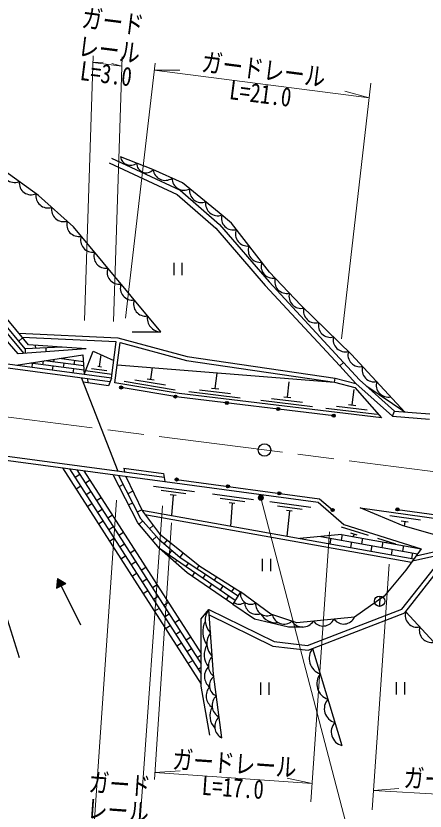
# Model space of a CAD drawing. Units: millimetres at full size, sheet at 1:1000; details may follow other scales. Extents: x 40000 to 680000, y 20000 to 380000.
# Drawn here: x 243513 to 282988, y 244046 to 320810 of the extents above; entities that cross this region are included whole.
import ezdxf
from ezdxf.enums import TextEntityAlignment as Align

# ---------------------------------------------------------------- set-up
doc = ezdxf.new("R2010")
doc.units = ezdxf.units.MM
doc.header["$LTSCALE"] = 1000
doc.linetypes.add('CHAIN', pattern=[18.5, 12, -1.5, 3.5, -1.5])
doc.linetypes.add('DASHED', pattern=[7.5, 6, -1.5])
for name, color, linetype, lineweight in [('M-BGD', 7, 'Continuous', 25), ('M-BMK', 2, 'CHAIN', 13), ('M-BMK-SRVR', 3, 'Continuous', 25), ('M-STR-HTXT', 7, 'Continuous', 13), ('M-STR-STR1', 1, 'Continuous', 25)]:
    doc.layers.add(name, color=color, linetype=linetype, lineweight=lineweight)
doc.styles.add('ＭＳ ゴシック', font='')
doc.styles.get('ＭＳ ゴシック').set_extended_font_data('MS Gothic')

msp = doc.modelspace()

# ---------------------------------------------------------------- hatches: boundary and pattern name
at = {"layer": 'M-BGD'}
for points in [[(253813, 284914, -1), (253517, 284963, -1)], [(259044, 284038, -1), (258748, 284088, -1)], [(264007, 283433, -1), (263709, 283469, -1)], [(268971, 282836, -1), (268673, 282872, -1)], [(274317, 282193, -1), (274019, 282228, -1)], [(258864, 276054, -1), (259164, 276054, -1)], [(263821, 275408, -1), (264118, 275368, -1)], [(268776, 274742, -1), (269074, 274702, -1)], [(280181, 273193, -1), (280478, 273152, -1)], [(273950, 273214, -1), (274177, 273018, -1)], [(248338, 266008), (247537, 266507), (247440, 265569)]]:
    msp.add_hatch(color=256, dxfattribs=at).paths.add_polyline_path(points)
at = {"layer": 'M-STR-HTXT'}
msp.add_hatch(color=256, dxfattribs=at).paths.add_polyline_path([(267369, 274419, -0.41421), (267269, 274080, -0.41421), (266930, 274180, -1)])

# ---------------------------------------------------------------- linework, layer by layer
at = {"layer": 'M-BGD'}
for p, q in [((258733, 296974), (258733, 295774)), ((259533, 296974), (259533, 295774)), ((254737, 290321), (257480, 290307)), ((243785, 289418), (244151, 289722)), ((244450, 288234), (244429, 288660)), ((245428, 288709), (245414, 288997)), ((246445, 288386), (246427, 288758)), ((247426, 288807), (247423, 288865)), ((251581, 286962), (251733, 288097)), ((250083, 286607), (244926, 287297)), ((245074, 286874), (245127, 287270)), ((246118, 287138), (246166, 287493)), ((250054, 287015), (246311, 287516)), ((247163, 287402), (247197, 287655)), ((250026, 287422), (247695, 287734)), ((248101, 286873), (248154, 287269)), ((248207, 287666), (248227, 287818)), ((249145, 287136), (249198, 287533)), ((253294, 287137), (274234, 285441)), ((275115, 287367), (274748, 287028)), ((247057, 286609), (247110, 287005)), ((249039, 286344), (249092, 286740)), ((252766, 286198), (250238, 286536)), ((250798, 286764), (252285, 286565)), ((251408, 286985), (251755, 286939)), ((256516, 285729), (256706, 286861)), ((262746, 284844), (262925, 286333)), ((254987, 285680), (257946, 285185)), ((256171, 285787), (256862, 285671)), ((274234, 285441), (274313, 285834)), ((253952, 285550), (258883, 284724)), ((262398, 284885), (263093, 284802)), ((269701, 284007), (269880, 285496)), ((276223, 284938), (278787, 282007)), ((281040, 282571), (277378, 285047)), ((260192, 284546), (265156, 283949)), ((261221, 284725), (264199, 284367)), ((269354, 284049), (270049, 283965)), ((275954, 283255), (276133, 284744)), ((267148, 283710), (272112, 283113)), ((268176, 283888), (271155, 283530)), ((275607, 283296), (276302, 283213)), ((273401, 282958), (278365, 282360)), ((274429, 283136), (277408, 282778)), ((279833, 282162), (280041, 282648)), ((247994, 277183), (261376, 256301)), ((248687, 277090), (261376, 257290)), ((249676, 276535), (249227, 276248)), ((249380, 276996), (261376, 258278)), ((250074, 276903), (261376, 259266)), ((250664, 275981), (250215, 275693)), ((249766, 275406), (249317, 275118)), ((250755, 274852), (250306, 274564)), ((253856, 275565), (253492, 275379)), ((254800, 274925), (254311, 274675)), ((260746, 274863), (256781, 275396)), ((259913, 274672), (257534, 274992)), ((251743, 274297), (251294, 274010)), ((258961, 274497), (258406, 274572)), ((258684, 274535), (258527, 272581)), ((266431, 274098), (262467, 274631)), ((265599, 273908), (263220, 274227)), ((250845, 273722), (250396, 273434)), ((254766, 273785), (254400, 273598)), ((264647, 273733), (264092, 273808)), ((264369, 273770), (264201, 271565)), ((271962, 273364), (267998, 273897)), ((271129, 273173), (268750, 273493)), ((251834, 273168), (251385, 272880)), ((252823, 272613), (252374, 272326)), ((255652, 273114), (255221, 272894)), ((255661, 273095), (281917, 268397)), ((255939, 272690), (281691, 268081)), ((270177, 272999), (269622, 273073)), ((269900, 273036), (269665, 270595)), ((282559, 272144), (279587, 272559)), ((280330, 273172), (297723, 270741)), ((251925, 272038), (251475, 271750)), ((255747, 272052), (255397, 271739)), ((281370, 271947), (280677, 272043)), ((281023, 271995), (280962, 271557)), ((252913, 271484), (252464, 271196)), ((256761, 271616), (256412, 271305)), ((277513, 270659), (274938, 271470)), ((253004, 270354), (252555, 270066)), ((253902, 270930), (253453, 270642)), ((257078, 270559), (256688, 270212)), ((258104, 270224), (257806, 269877)), ((274927, 270743), (270916, 270365)), ((272922, 270554), (282266, 268882)), ((273906, 270378), (273811, 269847)), ((274985, 270732), (274890, 270202)), ((274927, 270743), (282614, 269367)), ((276436, 270683), (275835, 270873)), ((276135, 270778), (276060, 270540)), ((276954, 270380), (276859, 269849)), ((280161, 269825), (278444, 270365)), ((253992, 269800), (253543, 269512)), ((275875, 270025), (275780, 269495)), ((277843, 269673), (277748, 269143)), ((278923, 270028), (278828, 269497)), ((279303, 270095), (279262, 269967)), ((280891, 269675), (280796, 269145)), ((254981, 269246), (254532, 268958)), ((264665, 264388), (257376, 269399)), ((258565, 269226), (258218, 268820)), ((259659, 268965), (259325, 268575)), ((279812, 269321), (279717, 268790)), ((281781, 268969), (281686, 268438)), ((254083, 268670), (253634, 268382)), ((255071, 268116), (254622, 267828)), ((259046, 268250), (258889, 268067)), ((260153, 268016), (259913, 267655)), ((267286, 268404), (267286, 267204)), ((268086, 268404), (268086, 267204)), ((256060, 267562), (255611, 267274)), ((261172, 267741), (260986, 267462)), ((247537, 266507), (247440, 265569)), ((247537, 266507), (248338, 266008)), ((255162, 266986), (254713, 266698)), ((256151, 266432), (255701, 266144)), ((260737, 267088), (260502, 266734)), ((261819, 266909), (261561, 266522)), ((262860, 266668), (262652, 266355)), ((247440, 265569), (248338, 266008)), ((247889, 265788), (249735, 262016)), ((257139, 265878), (256690, 265590)), ((262386, 265955), (262152, 265603)), ((263484, 265802), (263210, 265389)), ((264554, 265605), (264317, 265248)), ((256241, 265302), (255792, 265015)), ((265181, 265211), (264442, 264033)), ((257230, 264748), (256781, 264460)), ((258218, 264194), (257769, 263906)), ((264034, 264822), (263801, 264472)), ((278613, 264810), (278592, 263810)), ((257320, 263618), (256871, 263331)), ((258309, 263064), (257860, 262777)), ((258399, 261935), (257950, 261647)), ((259297, 262510), (258848, 262222)), ((259388, 261380), (258939, 261093)), ((259478, 260251), (259029, 259963)), ((260376, 260826), (259927, 260538)), ((260467, 259697), (260018, 259409)), ((272137, 259744), (274961, 250381)), ((261376, 259091), (261007, 258855)), ((260558, 258567), (260108, 258279)), ((261376, 257904), (261097, 257725)), ((267107, 256454), (267107, 255254)), ((267907, 256454), (267907, 255254)), ((280200, 256502), (280200, 255302)), ((281000, 256502), (281000, 255302))]:
    msp.add_line(p, q, dxfattribs=at)
at = {"layer": 'M-BGD', "linetype": 'DASHED'}
for p, q in [((274313, 285834), (276321, 285326)), ((274234, 285441), (276223, 284938)), ((280041, 282648), (283444, 282388)), ((279833, 282162), (283405, 281889)), ((282138, 268704), (285397, 269445)), ((281786, 268213), (285004, 268945))]:
    msp.add_line(p, q, dxfattribs=at)
at = {"layer": 'M-BGD'}
for points in [[(250278, 288678), (244713, 289043), (238590, 296443), (237018, 297988), (233416, 300421), (223242, 306683), (218315, 310778), (215276, 312791)], [(250278, 288678), (243732, 288179), (236369, 296641), (230613, 300698), (222308, 305475), (217138, 310387), (214662, 312266)], [(257480, 290307), (249066, 300462), (245694, 303469), (238369, 308743)], [(252734, 307069), (259348, 304003), (263165, 300667), (267940, 295126), (275115, 287367)], [(281040, 282571), (275899, 288122), (270997, 292893), (267981, 296070), (264306, 300786), (263125, 301799), (259600, 304683), (256720, 305980), (253606, 307201)], [(221898, 306486), (223101, 305536), (232159, 300073), (236479, 297153), (240654, 292542), (244281, 288221)], [(247937, 288832), (244415, 288659), (239816, 294198), (236723, 297548), (232142, 300544), (227229, 303580), (222982, 306180), (222215, 306819)], [(252524, 306616), (259072, 303579), (262810, 300314), (267567, 294793), (274748, 287028)], [(243779, 290172), (253334, 289748), (260042, 287941), (274313, 285834)], [(252719, 285851), (253185, 289354), (244123, 289756)], [(253062, 285394), (253577, 289268), (259960, 287549), (274234, 285441)], [(243541, 287079), (249979, 288094), (250112, 286200)], [(250112, 286200), (250952, 288443), (252946, 287559)], [(278787, 282007), (259277, 284354), (253062, 285394)], [(274168, 282211), (259227, 284008), (253665, 284939)], [(230363, 279553), (231737, 278337), (236431, 273079), (238611, 270115), (240665, 266799), (242376, 263501), (243813, 258858)], [(264442, 264033), (260050, 267044), (257376, 269399), (255274, 271885), (252910, 276522)], [(253401, 276456), (255524, 272301), (257300, 270310), (259369, 268537), (264943, 264832)], [(254126, 276358), (255712, 272986), (257374, 270815), (261247, 267680), (265181, 265211)], [(257865, 275856), (272663, 273866), (275141, 271720), (282614, 269367)], [(259014, 276054), (272813, 274199), (274064, 273116)], [(284502, 268309), (285941, 270134), (280882, 271580), (276726, 273323)], [(276726, 273323), (298349, 270300), (299625, 268677), (300697, 268491), (305505, 265537)], [(262127, 263521), (268442, 260409), (271651, 260039), (280751, 263548), (284502, 268309), (286420, 269040)], [(262165, 263001), (268313, 259971), (271710, 259579), (281028, 263173), (284778, 267932), (286981, 268772)], [(282614, 269367), (281130, 267299), (279033, 264809), (276189, 262775)], [(276189, 262775), (270625, 262236), (268113, 263045), (265181, 265211)], [(262209, 251384), (261376, 256113), (261376, 262608), (262127, 263521)], [(263367, 251117), (262582, 257266), (262127, 263521)], [(264442, 264033), (266515, 262612), (269823, 261849), (271217, 261819)], [(291329, 249866), (289790, 252625), (285384, 258694), (281118, 263286)]]:
    msp.add_lwpolyline(points, dxfattribs=at)
at = {"layer": 'M-BGD', "linetype": 'DASHED'}
for points in [[(275115, 287367), (276673, 285682), (280041, 282648)], [(274748, 287028), (276321, 285326), (279833, 282162)]]:
    msp.add_lwpolyline(points, dxfattribs=at)
at = {"layer": 'M-BGD'}
for centre, radius in [((253665, 284939), 150), ((258896, 284063), 150), ((263858, 283451), 150), ((268822, 282854), 150), ((274168, 282211), 150), ((259014, 276054), 150), ((263970, 275388), 150), ((268925, 274722), 150), ((280330, 273172), 150), ((274064, 273116), 150), ((278603, 264310), 500)]:
    msp.add_circle(centre, radius, dxfattribs=at)
for centre, radius, start, end in [((254566, 307358), 973, 189.3037, 307.88162), ((256079, 306587), 916, 179.81412, 317.25634), ((243394, 306099), 1362, 179.7184, 288.77454), ((257905, 306092), 1160, 186.24765, 305.27727), ((244988, 304703), 1160, 174.73166, 293.76128), ((259721, 305129), 1146, 179.2356, 299.10779), ((261425, 303950), 1160, 171.20028, 290.2299), ((246595, 303432), 1159, 169.59801, 288.69509), ((262972, 302680), 1160, 170.98273, 290.01601), ((248105, 302107), 1160, 168.75296, 287.78258), ((249568, 300674), 1156, 163.49454, 282.7944), ((264484, 301296), 1152, 165.24595, 284.74272), ((265856, 299755), 1160, 158.40864, 277.43826), ((250915, 299153), 1160, 160.12854, 279.15816), ((252191, 297613), 1160, 160.12854, 279.15816), ((267085, 298177), 1160, 158.40864, 277.43826), ((253467, 296073), 1160, 160.12854, 279.15816), ((268328, 296641), 1158, 160.5503, 279.692), ((254743, 294532), 1160, 160.12854, 279.15816), ((269638, 295179), 1160, 163.99462, 283.02424), ((271018, 293737), 1160, 164.45034, 283.49254), ((256019, 292992), 1160, 160.12854, 279.15816), ((272415, 292334), 1160, 166.26688, 285.29651), ((257520, 291639), 1333, 171.041, 268.24571), ((273849, 290939), 1160, 166.26688, 285.29651), ((275282, 289544), 1160, 166.26688, 285.29651), ((276703, 288104), 1160, 163.924, 282.97625), ((278075, 286640), 1160, 163.29014, 282.31976), ((279434, 285172), 1160, 163.29014, 282.31976), ((266176, 265024), 1012, 169.3359, 297.74879), ((265056, 264844), 819, 231.63759, 309.30795), ((266754, 264222), 1180, 180.59669, 287.79553), ((267759, 264013), 1118, 174.05997, 295.55424), ((263483, 262479), 1710, 142.45258, 225.86132), ((268596, 263915), 1691, 208.85866, 277.56194), ((269374, 263258), 1160, 192.62761, 311.65723), ((273146, 263072), 1160, 216.024, 335.05362), ((275137, 263265), 1160, 216.024, 335.05362), ((282230, 262954), 1160, 163.38027, 282.40989), ((263686, 261353), 2156, 152.30486, 216.00905), ((271177, 263034), 1216, 211.95149, 327.98559), ((283591, 261489), 1160, 163.38027, 282.40989), ((263648, 260210), 1710, 142.45258, 225.86132), ((263498, 259130), 1825, 148.43539, 219.28572), ((273390, 258784), 1579, 142.55064, 251.02547), ((263363, 258076), 1282, 134.94939, 234.10054), ((263006, 257047), 1306, 134.79135, 231.14664), ((274130, 256331), 1579, 142.55064, 251.02547), ((263266, 256168), 1089, 126.96615, 247.57412), ((263180, 255168), 1315, 139.08201, 236.22311), ((263689, 254233), 1251, 132.10747, 242.43281), ((274617, 253924), 1355, 137.58822, 255.98788), ((263932, 253237), 1704, 150.52274, 224.01647), ((263920, 252208), 1223, 131.44403, 243.09624), ((275289, 251696), 1355, 137.58822, 255.98788)]:
    msp.add_arc(centre, radius, start, end, dxfattribs=at)
at = {"layer": 'M-BMK'}
msp.add_lwpolyline([(202277, 287273), (307728, 273744), (319730, 272693), (328309, 272526), (337355, 273015), (341566, 273560)], dxfattribs=at)
at = {"layer": 'M-BMK-SRVR'}
msp.add_circle((267491, 278906), 600, dxfattribs=at)
at = {"layer": 'M-STR-HTXT'}
for p, q in [((250124, 291410), (250960, 316956)), ((250939, 316317), (251921, 316328)), ((250939, 316317), (253729, 315959)), ((252923, 291318), (253759, 316865)), ((253729, 315959), (252782, 316218)), ((254086, 291635), (256939, 316250)), ((256859, 315557), (259314, 315587)), ((256859, 315557), (277603, 312896)), ((274935, 289648), (277765, 314306)), ((277603, 312896), (275235, 313544)), ((250997, 241962), (253212, 274056)), ((267149, 274300), (275313, 243044)), ((257643, 273513), (255396, 241697)), ((256881, 247102), (258536, 271882)), ((271972, 244934), (273781, 271002)), ((277895, 244163), (279527, 267897)), ((256926, 247767), (259375, 247940)), ((256926, 247767), (272095, 246714)), ((272095, 246714), (269693, 247223)), ((278024, 246036), (280470, 246241)), ((278024, 246036), (295650, 245045))]:
    msp.add_line(p, q, dxfattribs=at)
msp.add_circle((267149, 274300), 250, dxfattribs=at)
at = {"layer": 'M-STR-STR1'}
for p, q in [((252719, 285851), (209478, 291635)), ((252578, 285475), (209500, 291237)), ((249849, 285840), (253336, 276873)), ((250420, 285764), (250451, 285386)), ((252719, 285851), (252433, 285087)), ((252433, 285087), (249999, 285455)), ((253912, 277158), (253978, 276786)), ((253912, 277158), (257746, 276643)), ((257746, 276643), (257865, 275856))]:
    msp.add_line(p, q, dxfattribs=at)
for points in [[(214868, 282163), (217414, 281703), (257803, 276272)], [(214889, 281749), (217351, 281303), (257865, 275856)]]:
    msp.add_lwpolyline(points, dxfattribs=at)

# ---------------------------------------------------------------- texts
at = {"layer": 'M-STR-HTXT', "style": 'ＭＳ ゴシック', "width": 0.8}
for s, rotation, p in [('ガード', 352.689, (252685, 318822)), ('レール', 352.689, (252328, 316087)), ('ガードレール', 352.689, (267225, 314175)), ('ガードレール', 356.029, (264507, 247189)), ('ガードレール', 356.782, (286834, 245490)), ('ガード', 355.96, (253424, 245186)), ('レール', 355.96, (253253, 242639))]:
    msp.add_text(s, height=1833, rotation=rotation, dxfattribs=at).set_placement(p, align=Align.BOTTOM_CENTER)
for s, rotation, p in [('L=3.0', 352.689, (252334, 316138)), ('L=21.0', 352.689, (267231, 314226)), ('L=17.0', 356.029, (264510, 247241))]:
    msp.add_text(s, height=1833, rotation=rotation, dxfattribs=at).set_placement(p, align=Align.TOP_CENTER)

doc.saveas('drawing.dxf')
